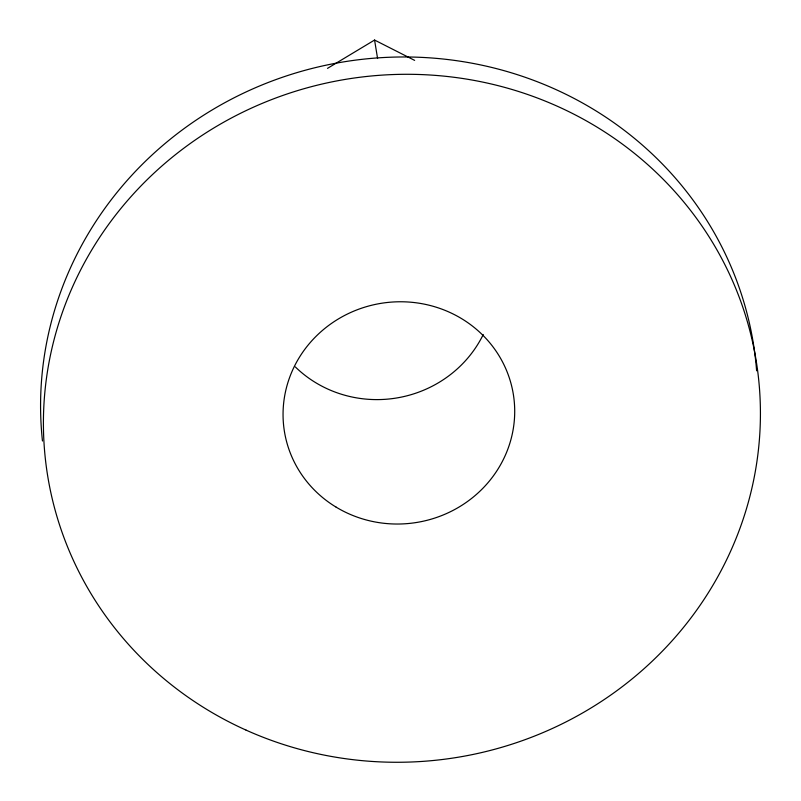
<?xml version="1.0" encoding="UTF-8"?>
<svg xmlns="http://www.w3.org/2000/svg" width="801" height="801" viewBox="0 0 801 801"><rect width="100%" height="100%" fill="white"/><g stroke="black" fill="none" stroke-linecap="round" stroke-linejoin="round"><path stroke-width="1.2" d="M327.499 68.365L374.568 40.05L414.648 60.385M374.568 40.05L377.591 58.513M483.243 334.528A115.955 110.999 -9.3 0 1 295.309 366.898M42.463 441.001A358.898 343.579 -9.3 0 1 367.459 58.763A358.898 343.579 -9.3 0 1 756.615 370.793M336.17 507.163A115.955 110.999 -9.3 0 0 514.572 416.74A115.955 110.999 -9.3 0 0 345.892 314.793A115.955 110.999 -9.3 0 0 336.17 507.163M246.077 730.122A358.898 343.579 -9.3 0 0 759.448 388.125A358.898 343.579 -9.3 0 0 200.23 136.611A358.898 343.579 -9.3 0 0 246.077 730.122"/></g></svg>
